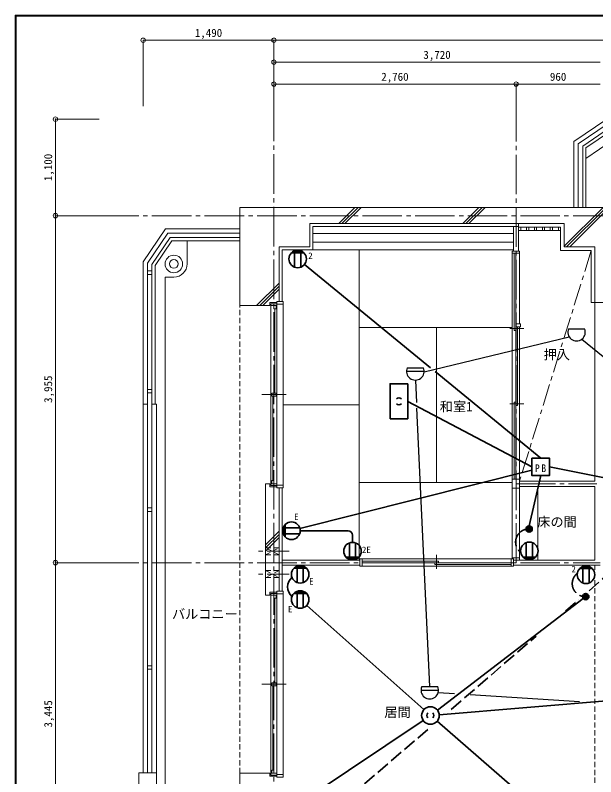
# Model space of a CAD drawing. Units: millimetres at full size, sheet at 1:50. Extents: x -9674 to 9699, y -6794 to 6791.
# Drawn here: x -9674 to -3056, y -1888 to 6791 of the extents above; entities that cross this region are included whole.
import ezdxf
from ezdxf.enums import TextEntityAlignment as Align

# ---------------------------------------------------------------- set-up
doc = ezdxf.new("R2010")
doc.units = ezdxf.units.MM
doc.header["$LTSCALE"] = 50
doc.header["$PDMODE"] = 32
doc.header["$PDSIZE"] = 50
for name, pattern in [('CHAIN1', [8, 5, -1, 1, -1]), ('CHAIN2', [12, 9, -1, 1, -1]), ('DASHED1', [1.8, 1.2, -0.6]), ('DASHED3', [4, 3, -1])]:
    doc.linetypes.add(name, pattern=pattern)
for name, color, linetype, lineweight in [('0-0_図面枠', 7, 'Continuous', 9), ('1-0_芯', 134, 'CHAIN2', 9), ('1-1_躯体', 134, 'Continuous', 9), ('1-2_間仕切', 134, 'Continuous', 9), ('1-3_建具', 134, 'Continuous', 9), ('1-4_仕上げ', 134, 'Continuous', 9), ('1-6_ﾊﾞﾙｺﾆｰ・階段', 134, 'Continuous', 9), ('1-7_その他', 134, 'DASHED1', 9), ('1-8_ハッチ', 134, 'Continuous', 9), ('1-B_寸法', 134, 'Continuous', 9), ('1-C_梁', 134, 'DASHED1', 9), ('2-0_芯', 2, 'Continuous', 35), ('2-E', 2, 'Continuous', 35), ('3-3', 1, 'Continuous', 25), ('3-E', 3, 'Continuous', 35)]:
    doc.layers.add(name, color=color, linetype=linetype, lineweight=lineweight)
doc.layers.add('1-A_文字', color=134, linetype='Continuous')
doc.styles.add('ＭＳ ゴシック', font='')
doc.styles.get('ＭＳ ゴシック').set_extended_font_data('MS Gothic')

msp = doc.modelspace()

# ---------------------------------------------------------------- linework, layer by layer
at = {"layer": '0-0_図面枠'}
for p, q in [((9698.92, 6791.43), (-9673.92, 6791.43)), ((-9673.92, 6791.43), (-9673.92, -6793.93)), ((9697.16, 6789.66), (-9672.16, 6789.66)), ((-9672.16, 6789.66), (-9672.16, -6792.16)), ((9695.4, 6787.9), (-9670.4, 6787.9)), ((-9670.4, 6787.9), (-9670.4, -6790.4)), ((-9668.64, 6786.14), (9693.64, 6786.14)), ((-9668.64, -6788.64), (-9668.64, 6786.14)), ((9691.87, 6784.38), (-9666.87, 6784.38)), ((-9666.87, 6784.38), (-9666.87, -6786.88)), ((9690.11, 6782.61), (-9665.11, 6782.61)), ((-9665.11, 6782.61), (-9665.11, -6785.11)), ((9688.35, 6780.85), (-9663.35, 6780.85)), ((-9663.35, 6780.85), (-9663.35, -6783.35))]:
    msp.add_line(p, q, dxfattribs=at)
at = {"layer": '1-0_芯'}
for p, q in [((-6725.42, -3643.11), (-6725.42, 5756.89)), ((-3965.42, 551.89), (-3965.42, 5756.89)), ((-8715.42, 4506.89), (8439.58, 4506.89)), ((-3965.42, 1451.89), (-3044.42, 1451.89)), ((-8715.42, 551.89), (-3005.42, 551.89))]:
    msp.add_line(p, q, dxfattribs=at)
at = {"layer": '1-1_躯体'}
for p, q in [((-7115.42, 3481.89), (-7115.42, 4601.89)), ((-3415.42, 4151.89), (-3415.42, 4416.89)), ((-6665.42, 4151.89), (-6315.42, 4151.89)), ((-6665.42, 3526.89), (-6665.42, 4151.89)), ((-3415.42, 4151.89), (-3065.42, 4151.89)), ((-3065.42, 3516.89), (-3065.42, 4151.89)), ((-6770.42, 3481.89), (-7115.42, 3481.89)), ((-6770.42, 3516.89), (-6770.42, 3481.89)), ((-6690.42, 3516.89), (-6770.42, 3516.89)), ((-3065.42, 3516.89), (-2615.42, 3516.89)), ((-6770.42, 1451.89), (-6820.42, 1451.89)), ((-6770.42, 1416.89), (-6770.42, 1451.89)), ((-6690.42, 1416.89), (-6770.42, 1416.89)), ((-6665.42, 226.89), (-6665.42, 1406.89)), ((-6770.42, 216.89), (-6770.42, 181.89)), ((-6690.42, 216.89), (-6770.42, 216.89)), ((-7115.42, -3828.11), (-7115.42, -1848.11)), ((-6690.42, -1883.11), (-6770.42, -1883.11))]:
    msp.add_line(p, q, dxfattribs=at)
for points in [[(-2580.42, 4496.89), (-2580.42, 4601.89), (-7115.42, 4601.89)], [(-6315.42, 4151.89), (-6315.42, 4416.89), (-3415.42, 4416.89)], [(-6770.42, 181.89), (-6820.42, 181.89), (-6820.42, 1451.89)], [(-6770.42, -1883.11), (-6770.42, -1848.11), (-7115.42, -1848.11)]]:
    msp.add_lwpolyline(points, dxfattribs=at)
at = {"layer": '1-2_間仕切'}
for p, q in [((-3995.42, 4102.89), (-3995.42, 4381.89)), ((-3935.42, 4102.89), (-3935.42, 4381.89)), ((-3910.42, 4339.39), (-3910.42, 4374.39)), ((-3845.42, 4339.39), (-3845.42, 4374.39)), ((-3820.42, 4339.39), (-3820.42, 4374.39)), ((-3755.42, 4339.39), (-3755.42, 4374.39)), ((-3730.42, 4339.39), (-3730.42, 4374.39)), ((-3665.42, 4339.39), (-3665.42, 4374.39)), ((-3640.42, 4339.39), (-3640.42, 4374.39)), ((-3575.42, 4339.39), (-3575.42, 4374.39)), ((-3550.42, 4339.39), (-3550.42, 4374.39)), ((-3482.92, 4339.39), (-3482.92, 4374.39)), ((-3935.42, 4339.39), (-3457.92, 4339.39)), ((-3065.42, 3516.89), (-3065.42, 1481.89)), ((-3925.42, 1481.89), (-3065.42, 1481.89)), ((-3925.42, 1421.89), (-3065.42, 1421.89)), ((-3065.42, 1421.89), (-3065.42, 581.89)), ((-6630.42, 581.89), (-5745.42, 581.89)), ((-6630.42, 521.89), (-5745.42, 521.89)), ((-3995.42, 581.89), (-3065.42, 581.89)), ((-3995.42, 521.89), (-3005.42, 521.89))]:
    msp.add_line(p, q, dxfattribs=at)
at = {"layer": '1-3_建具'}
for p, q in [((-4010.42, 4102.89), (-3925.42, 4102.89)), ((-4010.42, 4077.89), (-4010.42, 4102.89)), ((-3925.42, 4102.89), (-3925.42, 4077.89)), ((-4010.42, 4077.89), (-3925.42, 4077.89)), ((-4010.42, 4077.89), (-4010.42, 1504.39)), ((-3987.92, 3200.06), (-3987.92, 4077.89)), ((-3967.92, 3200.06), (-3967.92, 4077.89)), ((-3925.42, 3275.06), (-3925.42, 4077.89)), ((-6760.42, 3501.89), (-6760.42, 3466.89)), ((-6760.42, 3501.89), (-6690.42, 3501.89)), ((-6690.42, 3481.89), (-6760.42, 3481.89)), ((-6725.42, 3446.89), (-6725.42, 3481.89)), ((-6701.42, 3446.89), (-6701.42, 3481.89)), ((-6690.42, 3526.89), (-6690.42, 3496.89)), ((-6618.42, 3526.89), (-6690.42, 3526.89)), ((-6690.42, 3466.89), (-6690.42, 3501.89)), ((-6618.42, 3496.89), (-6618.42, 1436.89)), ((-6760.42, 1466.89), (-6760.42, 3466.89)), ((-6701.42, 3446.89), (-6725.42, 3446.89)), ((-6713.42, 2484.39), (-6713.42, 3446.89)), ((-6690.42, 1466.89), (-6690.42, 3466.89)), ((-3877.92, 3220.06), (-4037.92, 3220.06)), ((-3967.92, 3240.06), (-3967.92, 2342.23)), ((-3947.92, 2342.23), (-3947.92, 3240.06)), ((-3925.42, 1504.39), (-3925.42, 3240.06)), ((-3987.92, 3200.06), (-3967.92, 3200.06)), ((-6586.94, 2466.89), (-6863.9, 2466.89)), ((-6749.42, 2449.39), (-6749.42, 2484.39)), ((-6749.42, 2484.39), (-6701.42, 2484.39)), ((-6749.42, 2449.39), (-6701.42, 2449.39)), ((-6737.42, 1486.89), (-6737.42, 2449.39)), ((-6725.42, 2449.39), (-6725.42, 2484.39)), ((-6701.42, 2449.39), (-6701.42, 2484.39)), ((-3877.92, 2362.23), (-4037.92, 2362.23)), ((-3987.92, 2382.23), (-3967.92, 2382.23)), ((-3987.92, 1504.39), (-3987.92, 2382.23)), ((-3967.92, 2382.23), (-3967.92, 1504.39)), ((-3967.92, 2342.23), (-3947.92, 2342.23)), ((-6749.42, 1486.89), (-6725.42, 1486.89)), ((-6749.42, 1486.89), (-6749.42, 1451.89)), ((-6725.42, 1486.89), (-6725.42, 1451.89)), ((-4010.42, 1504.39), (-3925.42, 1504.39)), ((-4010.42, 1399.39), (-4010.42, 1504.39)), ((-3925.42, 1399.39), (-3925.42, 1504.39)), ((-6760.42, 1431.89), (-6760.42, 1466.89)), ((-6690.42, 1451.89), (-6760.42, 1451.89)), ((-6760.42, 1431.89), (-6690.42, 1431.89)), ((-6690.42, 1466.89), (-6690.42, 1431.89)), ((-4010.42, 1399.39), (-3925.42, 1399.39)), ((-4010.42, 1399.39), (-4010.42, 606.89)), ((-3925.42, 606.89), (-3925.42, 1399.39)), ((-4870.42, 641.06), (-4870.42, 481.06)), ((-5745.42, 596.89), (-5720.42, 596.89)), ((-5745.42, 511.89), (-5745.42, 596.89)), ((-5720.42, 511.89), (-5720.42, 596.89)), ((-4020.42, 596.89), (-5720.42, 596.89)), ((-4850.42, 571.06), (-5720.42, 571.06)), ((-5720.42, 551.06), (-4850.42, 551.06)), ((-4890.42, 531.06), (-4890.42, 551.06)), ((-4890.42, 551.06), (-4020.42, 551.06)), ((-4020.42, 531.06), (-4890.42, 531.06)), ((-4850.42, 551.06), (-4850.42, 571.06)), ((-4020.42, 596.89), (-3995.42, 596.89)), ((-4020.42, 511.89), (-4020.42, 596.89)), ((-4010.42, 606.89), (-3925.42, 606.89)), ((-4010.42, 596.89), (-4010.42, 606.89)), ((-3995.42, 511.89), (-3995.42, 596.89)), ((-3925.42, 581.89), (-3925.42, 606.89)), ((-5745.42, 511.89), (-5720.42, 511.89)), ((-5720.42, 511.89), (-4020.42, 511.89)), ((-4020.42, 511.89), (-3995.42, 511.89)), ((-6760.42, 201.89), (-6760.42, 166.89)), ((-6760.42, 201.89), (-6690.42, 201.89)), ((-6690.42, 181.89), (-6760.42, 181.89)), ((-6725.42, 146.89), (-6725.42, 181.89)), ((-6701.42, 146.89), (-6701.42, 181.89)), ((-6690.42, 226.89), (-6690.42, 196.89)), ((-6618.42, 226.89), (-6690.42, 226.89)), ((-6690.42, 166.89), (-6690.42, 201.89)), ((-6618.42, 196.89), (-6618.42, -1863.11)), ((-6760.42, -1833.11), (-6760.42, 166.89)), ((-6701.42, 146.89), (-6725.42, 146.89)), ((-6713.42, -815.61), (-6713.42, 146.89)), ((-6690.42, -1833.11), (-6690.42, 166.89)), ((-6586.94, -833.11), (-6863.9, -833.11)), ((-6749.42, -850.61), (-6749.42, -815.61)), ((-6749.42, -815.61), (-6701.42, -815.61)), ((-6749.42, -850.61), (-6701.42, -850.61)), ((-6737.42, -1813.11), (-6737.42, -850.61)), ((-6725.42, -850.61), (-6725.42, -815.61)), ((-6701.42, -850.61), (-6701.42, -815.61)), ((-6749.42, -1813.11), (-6749.42, -1848.11)), ((-6760.42, -1868.11), (-6760.42, -1833.11)), ((-6690.42, -1848.11), (-6760.42, -1848.11)), ((-6760.42, -1868.11), (-6690.42, -1868.11)), ((-6690.42, -1833.11), (-6690.42, -1868.11))]:
    msp.add_line(p, q, dxfattribs=at)
for points in [[(-6618.42, 3526.89), (-6618.42, 3496.89), (-6690.42, 3496.89)], [(-6618.42, 1406.89), (-6618.42, 1436.89), (-6690.42, 1436.89)], [(-6618.42, 1406.89), (-6690.42, 1406.89), (-6690.42, 1436.89)], [(-6618.42, 226.89), (-6618.42, 196.89), (-6690.42, 196.89)], [(-6749.42, -1813.11), (-6725.42, -1813.11), (-6725.42, -1848.11)], [(-6618.42, -1893.11), (-6618.42, -1863.11), (-6690.42, -1863.11)], [(-6618.42, -1893.11), (-6690.42, -1893.11), (-6690.42, -1863.11)]]:
    msp.add_lwpolyline(points, dxfattribs=at)
msp.add_lwpolyline([(-3967.92, 3275.06), (-3912.92, 3275.06), (-3912.92, 3240.06), (-3967.92, 3240.06)], close=True, dxfattribs=at)
at = {"layer": '1-4_仕上げ'}
for p, q in [((-6280.42, 4304.65), (-3995.42, 4304.65)), ((-6280.42, 4204.65), (-3995.42, 4204.65)), ((-6280.42, 4116.89), (-3995.42, 4116.89)), ((-5752.09, 4116.89), (-5752.09, 581.89)), ((-4010.42, 3233.14), (-5752.09, 3233.14)), ((-4873.75, 3233.14), (-4873.75, 1465.64)), ((-5752.09, 2349.39), (-6618.42, 2349.39)), ((-4010.42, 1465.64), (-5752.09, 1465.64)), ((-3715.42, 1421.89), (-3715.42, 581.89))]:
    msp.add_line(p, q, dxfattribs=at)
at = {"layer": '1-6_ﾊﾞﾙｺﾆｰ・階段'}
for p, q in [((-3255.42, 5325.43), (-2915.03, 5556.89)), ((-3205.42, 5298.96), (-2899.64, 5506.89)), ((-3305.42, 5351.89), (-3305.42, 4601.89)), ((-3255.42, 5325.43), (-3255.42, 4601.89)), ((-3205.42, 5298.96), (-3205.42, 4601.89)), ((-3170.42, 5280.44), (-3170.42, 4601.89)), ((-8165.42, 3965.54), (-7933.92, 4306.89)), ((-7933.92, 4306.89), (-7115.42, 4306.89)), ((-8080.42, 3939.43), (-7888.86, 4221.89)), ((-7888.86, 4221.89), (-7115.42, 4221.89)), ((-7715.42, 3956.89), (-7715.42, 4221.89)), ((-8215.42, 3980.89), (-8215.42, -1843.11)), ((-8165.42, 3965.54), (-8165.42, -1843.11)), ((-8115.42, 3950.18), (-8115.42, -1843.11)), ((-8080.42, 3939.43), (-8080.42, 2356.89)), ((-8165.42, 3876.89), (-8115.42, 3876.89)), ((-8165.42, 3836.89), (-8115.42, 3836.89)), ((-7965.42, 3806.89), (-7965.42, -2016.87)), ((-7865.42, 3806.89), (-7965.42, 3806.89)), ((-8165.42, 2526.89), (-8115.42, 2526.89)), ((-8165.42, 2486.89), (-8115.42, 2486.89)), ((-8165.42, 2356.89), (-8215.42, 2356.89)), ((-8065.42, 2356.89), (-8115.42, 2356.89)), ((-8065.42, 2356.89), (-8065.42, -2047.57)), ((-8165.42, 1176.89), (-8115.42, 1176.89)), ((-8165.42, 1136.89), (-8115.42, 1136.89)), ((-8165.42, -623.11), (-8115.42, -623.11)), ((-8165.42, -663.11), (-8115.42, -663.11)), ((-8265.42, -1843.11), (-8065.42, -1843.11))]:
    msp.add_line(p, q, dxfattribs=at)
for points in [[(-3305.42, 5351.89), (-2930.42, 5606.89), (1368.58, 5606.89)], [(-3170.42, 5280.44), (-2888.87, 5471.89), (-2305.42, 5471.89)], [(-3170.42, 5159.51), (-2858.09, 5371.89), (1296.41, 5371.89), (1672.41, 5116.89), (2044.58, 5116.89)], [(-8215.42, 3980.89), (-7960.42, 4356.89), (-7115.42, 4356.89)], [(-8115.42, 3950.18), (-7907.41, 4256.89), (-7115.42, 4256.89)], [(-8265.42, -1843.11), (-8265.42, -1993.11), (-7960.42, -2443.11)]]:
    msp.add_lwpolyline(points, dxfattribs=at)
for radius in [100, 50]:
    msp.add_circle((-7865.42, 3956.89), radius, dxfattribs=at)
msp.add_arc((-7865.42, 3956.89), 150, 270, 0, dxfattribs=at)
at = {"layer": '1-7_その他', "linetype": 'CHAIN1'}
for p, q in [((-3107.92, 4109.39), (-3925.42, 1481.89)), ((-6550.42, 681.89), (-6920.42, 681.89)), ((-6550.42, 421.89), (-6920.42, 421.89))]:
    msp.add_line(p, q, dxfattribs=at)
at = {"layer": '1-7_その他'}
for p, q in [((-6820.42, 721.89), (-6665.42, 721.89)), ((-6820.42, 641.89), (-6665.42, 721.89)), ((-6665.42, 641.89), (-6820.42, 721.89)), ((-6820.42, 641.89), (-6665.42, 641.89)), ((-6820.42, 461.89), (-6665.42, 461.89)), ((-6820.42, 461.89), (-6665.42, 381.89)), ((-6665.42, 461.89), (-6820.42, 381.89)), ((-6820.42, 381.89), (-6665.42, 381.89))]:
    msp.add_line(p, q, dxfattribs=at)
at = {"layer": '1-8_ハッチ'}
for p, q in [((-5986.99, 4416.89), (-5801.99, 4601.89)), ((-5951.64, 4416.89), (-5766.64, 4601.89)), ((-5916.28, 4416.89), (-5731.28, 4601.89)), ((-4572.78, 4416.89), (-4387.78, 4601.89)), ((-4537.43, 4416.89), (-4352.43, 4601.89)), ((-4502.07, 4416.89), (-4317.07, 4601.89)), ((-3415.42, 4160.04), (-2973.57, 4601.89)), ((-3388.21, 4151.89), (-2938.21, 4601.89)), ((-3352.86, 4151.89), (-2902.86, 4601.89)), ((-6280.42, 4381.89), (-3935.42, 4381.89)), ((-3935.42, 4381.89), (-3935.42, 4416.89)), ((-3935.42, 4374.39), (-3457.92, 4374.39)), ((-3457.92, 4109.39), (-3457.92, 4374.39)), ((-3457.92, 4109.39), (-3107.92, 4109.39)), ((-3107.92, 3516.89), (-3107.92, 4109.39)), ((-6921.99, 3481.89), (-6665.42, 3738.47)), ((-6886.64, 3481.89), (-6665.42, 3703.11)), ((-6851.28, 3481.89), (-6665.42, 3667.76)), ((-3065.42, 3516.89), (-3107.92, 3516.89)), ((-6630.42, 226.89), (-6630.42, 1406.89)), ((-6820.42, 755.04), (-6665.42, 910.04)), ((-6820.42, 719.68), (-6665.42, 874.68)), ((-6820.42, 684.33), (-6665.42, 839.33))]:
    msp.add_line(p, q, dxfattribs=at)
msp.add_lwpolyline([(-6630.42, 3526.89), (-6630.42, 4116.89), (-6280.42, 4116.89), (-6280.42, 4381.89)], dxfattribs=at)
at = {"layer": '1-B_寸法'}
for p, q in [((-8215.42, 6506.89), (-8215.42, 5756.89)), ((-6725.42, 6506.89), (-6725.42, 5756.89)), ((-6725.42, 6256.89), (-3005.42, 6256.89)), ((-3965.42, 6006.89), (-6725.42, 6006.89)), ((-3005.42, 6006.89), (-3965.42, 6006.89)), ((-3965.42, 6006.89), (-3965.42, 5756.89)), ((-9215.42, 5606.89), (-8715.42, 5606.89)), ((-9215.42, 4506.89), (-9215.42, 5606.89)), ((-9215.42, 551.89), (-9215.42, 4506.89)), ((-9215.42, 4506.89), (-8715.42, 4506.89)), ((-9215.42, -2893.11), (-9215.42, 551.89)), ((-9215.42, 551.89), (-8715.42, 551.89))]:
    msp.add_line(p, q, dxfattribs=at)
msp.add_lwpolyline([(-8215.42, 6506.89), (-6725.42, 6506.89), (6774.58, 6506.89)], dxfattribs=at)
for p in [(-8215.42, 6506.89), (-6725.42, 6506.89), (-6725.42, 6256.89), (-6725.42, 6006.89), (-3965.42, 6006.89), (-9215.42, 5606.89), (-9215.42, 4506.89), (-9215.42, 551.89)]:
    msp.add_point(p, dxfattribs=at)
at = {"layer": '1-C_梁'}
for p, q in [((-7115.42, -1848.11), (-7115.42, 3481.89)), ((-3065.42, -1958.11), (-3065.42, 521.89))]:
    msp.add_line(p, q, dxfattribs=at)
at = {"layer": '2-0_芯'}
for p, q in [((-6525.88, 4084.07), (-6383.05, 4084.07)), ((-6522.81, 4087.08), (-6386.13, 4087.08)), ((-6515.78, 4093.08), (-6393.16, 4093.08)), ((-6507.15, 4099.08), (-6401.79, 4099.08)), ((-6495.93, 4105.08), (-6413, 4105.08)), ((-6489.47, 4107.76), (-6489.47, 3920.36)), ((-6478.79, 4111.08), (-6430.15, 4111.08)), ((-6419.47, 4107.76), (-6419.47, 3920.36)), ((-6377.11, 3950.67), (-4941.51, 2774.27)), ((-4887.95, 2730.38), (-3684.18, 1743.95)), ((-5200.32, 2590.84), (-5200.32, 2190.84)), ((-3784.18, 1643.95), (-5200.32, 2390.84)), ((-5200.32, 2190.84), (-5400.32, 2190.84)), ((-3784.18, 1607.53), (-6428.49, 940.39)), ((-3584.18, 1643.95), (-2516.99, 1429.26)), ((-3815.87, 971.33), (-3684.18, 1543.95)), ((-6616.49, 874.46), (-6616.49, 957.39)), ((-6610.49, 863.24), (-6610.49, 968.6)), ((-6604.49, 854.61), (-6604.49, 977.23)), ((-6598.49, 847.58), (-6598.49, 984.26)), ((-6595.48, 844.51), (-6595.48, 987.34)), ((-3844.67, 913.71), (-3844.67, 956.92)), ((-3835.07, 904.86), (-3835.07, 965.78)), ((-3825.47, 900.62), (-3825.47, 970.02)), ((-3815.87, 899.31), (-3815.87, 971.33)), ((-3806.27, 900.62), (-3806.27, 970.02)), ((-3796.67, 904.86), (-3796.67, 965.78)), ((-3787.06, 913.71), (-3787.06, 956.92)), ((-6622.49, 891.6), (-6622.49, 940.24)), ((-6431.77, 950.92), (-6619.16, 950.92)), ((-6431.77, 880.92), (-6619.16, 880.92)), ((-5879.12, 915.92), (-6425.45, 915.92)), ((-5829.12, 865.92), (-5829.12, 783.36)), ((-5864.12, 589.64), (-5864.12, 777.04)), ((-5794.12, 589.64), (-5794.12, 777.04)), ((-3848.75, 592.54), (-3848.75, 779.93)), ((-3778.75, 592.54), (-3778.75, 779.93)), ((-5757.71, 613.33), (-5900.54, 613.33)), ((-5760.78, 610.32), (-5897.46, 610.32)), ((-3742.34, 616.22), (-3885.17, 616.22)), ((-3745.41, 613.22), (-3882.1, 613.22)), ((-5767.81, 604.32), (-5890.43, 604.32)), ((-5776.44, 598.32), (-5881.8, 598.32)), ((-5787.66, 592.32), (-5870.59, 592.32)), ((-5804.8, 586.32), (-5853.44, 586.32)), ((-3752.44, 607.22), (-3875.06, 607.22)), ((-3761.08, 601.22), (-3866.43, 601.22)), ((-3772.29, 595.22), (-3855.22, 595.22)), ((-3789.43, 589.22), (-3838.08, 589.22)), ((-6496.88, 489.48), (-6354.05, 489.48)), ((-6493.81, 492.48), (-6357.13, 492.48)), ((-6486.78, 498.48), (-6364.16, 498.48)), ((-6478.15, 504.48), (-6372.79, 504.48)), ((-6466.93, 510.48), (-6384, 510.48)), ((-6460.47, 513.16), (-6460.47, 325.77)), ((-6449.79, 516.48), (-6401.15, 516.48)), ((-6390.47, 513.16), (-6390.47, 325.77)), ((-3096.98, 484.45), (-3239.8, 484.45)), ((-3100.05, 487.45), (-3236.73, 487.45)), ((-3107.08, 493.45), (-3229.7, 493.45)), ((-3115.71, 499.45), (-3221.07, 499.45)), ((-3126.93, 505.45), (-3209.85, 505.45)), ((-3203.39, 508.13), (-3203.39, 320.73)), ((-3144.07, 511.45), (-3192.71, 511.45)), ((-3133.39, 508.13), (-3133.39, 320.73)), ((-6496.88, 202.04), (-6354.05, 202.04)), ((-6493.81, 205.05), (-6357.13, 205.05)), ((-6486.78, 211.05), (-6364.16, 211.05)), ((-6478.15, 217.05), (-6372.79, 217.05)), ((-6466.93, 223.05), (-6384, 223.05)), ((-6460.47, 225.72), (-6460.47, 38.33)), ((-6449.79, 229.05), (-6401.15, 229.05)), ((-6390.47, 225.72), (-6390.47, 38.33)), ((-3199.31, 186.95), (-3199.31, 143.74)), ((-3189.71, 195.8), (-3189.71, 134.89)), ((-3180.11, 200.05), (-3180.11, 130.64)), ((-3170.5, 201.35), (-3170.5, 129.34)), ((-3160.9, 200.05), (-3160.9, 130.64)), ((-3151.3, 195.8), (-3151.3, 134.89)), ((-3141.7, 186.95), (-3141.7, 143.74)), ((-3199.1, 143.47), (-4861.82, -1128.65)), ((-6350.77, 65.52), (-5015.93, -1122.92)), ((-1970.36, -943.67), (-4841.59, -1181.17)), ((-5024.3, -1245.09), (-6442.39, -2195.78)), ((-3278.19, -2632.17), (-4865.71, -1254.94))]:
    msp.add_line(p, q, dxfattribs=at)
msp.add_lwpolyline([(-5200.32, 2590.84), (-5400.32, 2590.84), (-5400.32, 2190.84)], dxfattribs=at)
for centre, radius in [((-6454.47, 4014.06), 100.02), ((-6525.47, 915.92), 100.02), ((-3815.87, 935.32), 36.01), ((-5829.12, 683.34), 100.02), ((-3813.75, 686.23), 100.02), ((-6425.47, 419.46), 100.02), ((-3168.39, 414.43), 100.02), ((-6425.47, 132.03), 100.02), ((-3170.5, 165.35), 36.01), ((-4941.24, -1189.41), 100)]:
    msp.add_circle(centre, radius, dxfattribs=at)
for centre, radius, start, end in [((-5300.32, 2390.77), 40.08, 44.60825, 135.39172), ((-5300.32, 2390.92), 40.08, 224.60825, 315.39172), ((-5879.12, 865.92), 50, 0, 90), ((-6425.47, 275.75), 143.72, 130.72684, 229.27316), ((-4941.16, -1189.41), 40.08, 134.60825, 225.39172), ((-4941.32, -1189.41), 40.08, 314.60825, 45.39172)]:
    msp.add_arc(centre, radius, start, end, dxfattribs=at)
at = {"layer": '2-0_芯', "linetype": 'CHAIN1'}
for centre, start, end in [((-3821.74, 787.6), 101.70097, 232.18757), ((-3176.37, 313.06), 127.81243, 258.29903)]:
    msp.add_arc(centre, 148.11, start, end, dxfattribs=at)
at = {"layer": '2-E'}
msp.add_lwpolyline([(-3784.18, 1743.95), (-3584.18, 1743.95), (-3584.18, 1543.95), (-3784.18, 1543.95)], close=True, dxfattribs=at)
at = {"layer": '3-3'}
for p, q in [((-3367.06, 3218.65), (-3183.69, 3218.65)), ((-5011.56, 2727.72), (-3361.49, 3127.76)), ((-3214.74, 3099.1), (-2617.92, 2611.49)), ((-5212.92, 2733.16), (-5012.88, 2733.16)), ((-5204.58, 2773.17), (-5021.21, 2773.17)), ((-5112.9, 2633.14), (-5101.12, 2378.07)), ((-5098.17, 2314.42), (-4951.48, -861.11)), ((-5039.93, -861.11), (-4856.56, -861.11)), ((-5048.27, -901.12), (-4848.23, -901.12)), ((-4665.19, -942.94), (-4852.83, -931.12)), ((-3241.59, -1032.59), (-4489.69, -953.99))]:
    msp.add_line(p, q, dxfattribs=at)
for centre in [(-3275.38, 3178.65), (-5112.9, 2733.17), (-4948.25, -901.11)]:
    msp.add_arc(centre, 100.03, 156.4305, 23.56947, dxfattribs=at)
at = {"layer": '3-E', "linetype": 'DASHED3'}
for p, q in [((-3133.56, 231.91), (-2885.37, 445.37)), ((-3402.12, 0.92), (-3250.49, 131.34)), ((-4705.57, -1120.16), (-3735.23, -285.58)), ((-6449.65, -2620.24), (-4969.83, -1347.46))]:
    msp.add_line(p, q, dxfattribs=at)

# ---------------------------------------------------------------- texts
at = {"layer": '1-A_文字', "style": 'ＭＳ ゴシック'}
for s, p in [('押入', (-3650.42, 2835.64)), ('和室1', (-4834.86, 2242.42)), ('床の間', (-3722.98, 928.97)), ('バルコニー', (-7887.4, -121.08)), ('居間', (-5466.08, -1239.81))]:
    msp.add_text(s, height=110, dxfattribs=at).set_placement(p, align=Align.BOTTOM_LEFT)
at = {"layer": '1-B_寸法', "style": 'ＭＳ ゴシック'}
for s, p in [('1,490', (-7626.67, 6516.89)), ('3,720', (-5021.67, 6266.89)), ('2,760', (-5501.67, 6016.89)), ('960', (-3579.17, 6016.89))]:
    msp.add_text(s, height=91.64, dxfattribs=at).set_placement(p, align=Align.BOTTOM_LEFT)
for s, p in [('1,100', (-9225.42, 4900.64)), ('3,955', (-9225.42, 2373.14)), ('3,445', (-9225.42, -1326.86))]:
    msp.add_text(s, height=91.64, rotation=90, dxfattribs=at).set_placement(p, align=Align.BOTTOM_LEFT)
at = {"layer": '2-0_芯', "color": 7, "style": 'ＭＳ ゴシック'}
for s, p in [('2', (-6333.35, 3992.57)), ('E', (-6493.94, 1015.9)), ('2E', (-5721.31, 640.16)), ('2', (-3332.85, 420.23)), ('E', (-6323.08, 280.78)), ('E', (-6564.12, -36.51))]:
    msp.add_text(s, height=73.31, dxfattribs=at).set_placement(p, align=Align.BOTTOM_LEFT)
at = {"layer": '2-E', "color": 7, "insert": (-3749.18, 1583.95), "char_height": 87.98, "attachment_point": 7, "style": 'ＭＳ ゴシック'}
msp.add_mtext('\\T1.36;\\W0.9;PB', dxfattribs=at)

doc.saveas('drawing.dxf')
